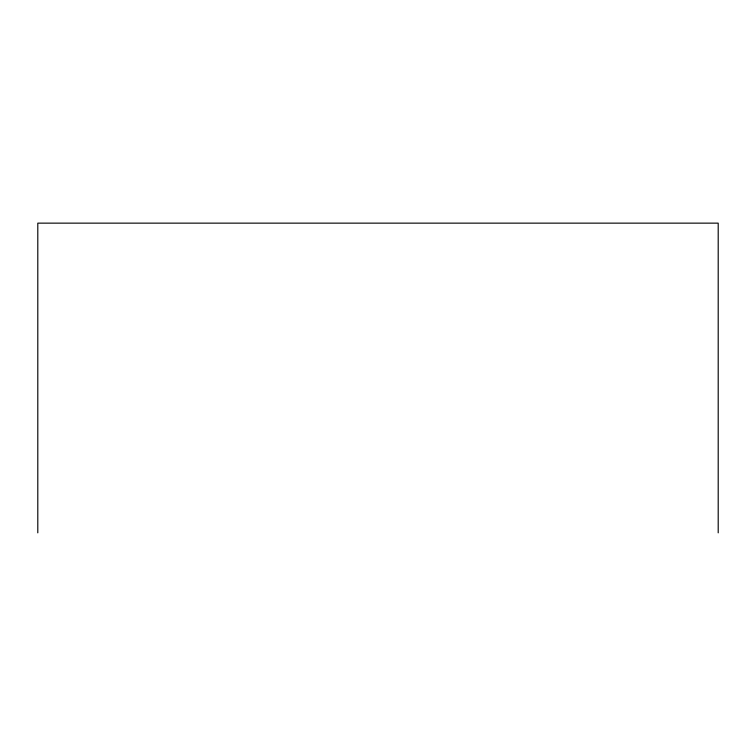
<?xml version="1.0" encoding="UTF-8"?>
<svg xmlns="http://www.w3.org/2000/svg" width="756" height="756" viewBox="0 0 756 756"><rect width="100%" height="100%" fill="white"/><g stroke="black" fill="none" stroke-linecap="round" stroke-linejoin="round"><path stroke-width="1.13" d="M718.2 532.857L718.2 223.143L37.8 223.143L37.8 532.857"/></g></svg>
